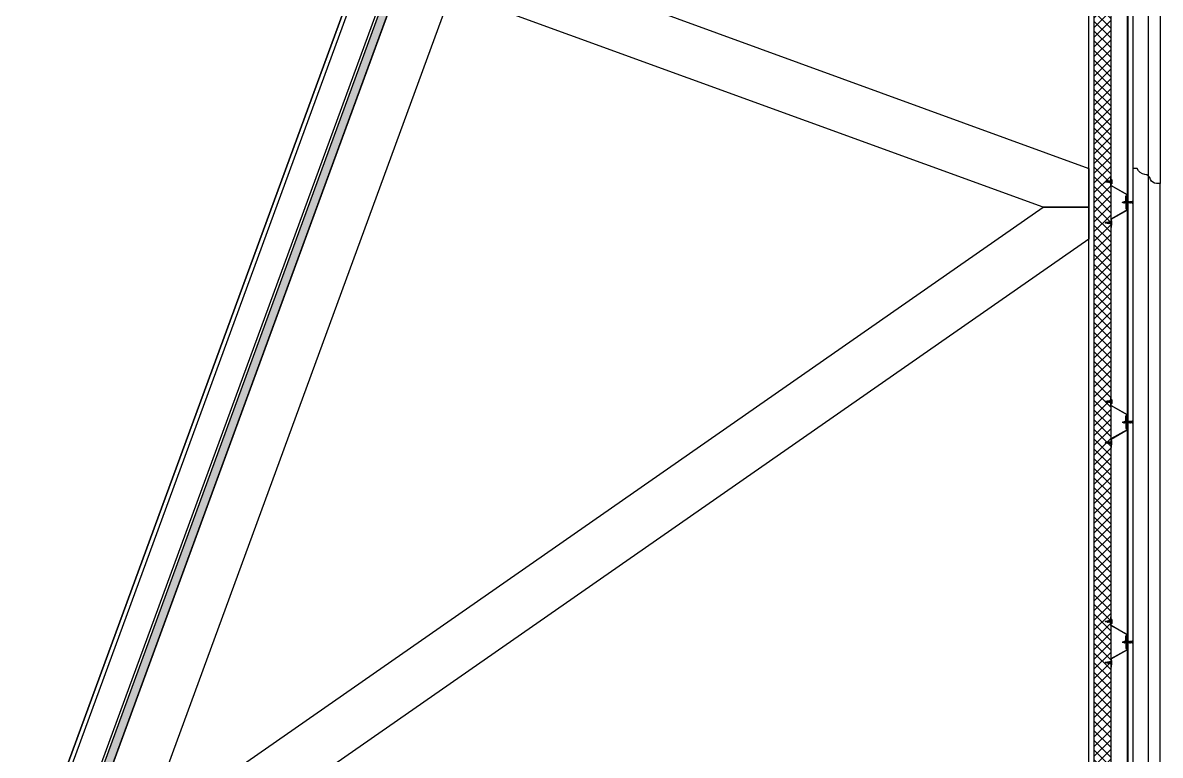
# Model space of a CAD drawing. Header units: inches. Extents: x 203 to 1065, y -1127 to 921.
# Drawn here: x 356.792 to 358.861, y 881.074 to 882.407 of the extents above; entities that cross this region are included whole.
import ezdxf

# ---------------------------------------------------------------- set-up
doc = ezdxf.new("R2010")
doc.units = ezdxf.units.IN
doc.header["$MEASUREMENT"] = 0
doc.linetypes.add('CONTINUA', pattern=[0])
for name, color, linetype in [('CORTE MUROS', 4, 'CONTINUA'), ('CORTE PERFILES Y CERCHA', 3, 'CONTINUA'), ('CORTE PROY', 8, 'CONTINUA')]:
    doc.layers.add(name, color=color, linetype=linetype)

msp = doc.modelspace()

# ---------------------------------------------------------------- hatches: boundary and pattern name
at = {"layer": 'CORTE MUROS', "ltscale": 0.5}
h = msp.add_hatch(dxfattribs=at)
h.set_pattern_fill('ANSI38', color=252, scale=0.05, angle=90.1237, style=0)
h.set_pattern_definition([(135.1236939, (355.679718, 439.0098185), (-0.00440986616, -0.004428948005), []), (225.1236939, (355.679718, 439.0098185), (-0.00439078432, -0.01326776217), [0.015625, -0.009375])])
h.paths.add_polyline_path([(356.8646, 880.809), (356.8505, 880.8142), (358.7795, 886.0785), (358.7936, 886.0733)])
at = {"layer": 'CORTE PERFILES Y CERCHA', "ltscale": 0.5}
h = msp.add_hatch(dxfattribs=at)
h.set_pattern_fill('_USER', color=251, scale=0.0125, angle=135, style=0, double=1, pattern_type=0)
h.set_pattern_definition([(135, (330.188395, 595.680693), (-0.00883883476, -0.00883883476), []), (225, (330.188395, 595.680693), (0.00883883476, -0.00883883476), [])])
h.paths.add_polyline_path([(358.7412, 875.715), (358.7412, 885.903), (358.7712, 885.903), (358.7712, 875.715)])

# ---------------------------------------------------------------- linework, layer by layer
at = {"layer": 'CORTE MUROS'}
for points in [[(356.7923, 880.8355), (358.759, 886.2027), (358.8125, 886.1831), (356.8458, 880.8159)], [(358.759, 886.2027), (356.7923, 880.8355), (356.7998, 880.8327), (358.7665, 886.1999)]]:
    msp.add_lwpolyline(points, close=True, dxfattribs=at)
msp.add_lwpolyline([(356.8646, 880.809), (356.8505, 880.8142), (358.7795, 886.0785), (358.7936, 886.0733), (356.8646, 880.809)], dxfattribs=at)
at = {"layer": 'CORTE PERFILES Y CERCHA', "color": 2}
for p, q in [((358.8012, 885.8193), (358.8012, 875.7987)), ((358.8022, 885.8193), (358.8022, 875.7987)), ((358.8112, 885.8193), (358.8112, 875.7987))]:
    msp.add_line(p, q, dxfattribs=at)
at = {"layer": 'CORTE PERFILES Y CERCHA'}
for p, q in [((358.7647, 882.1182), (358.7609, 882.1174)), ((358.7609, 882.1174), (358.7616, 882.1178)), ((358.7647, 882.1182), (358.7616, 882.1178)), ((358.7651, 882.1186), (358.7647, 882.1182)), ((358.7647, 882.1182), (358.765, 882.1166)), ((358.7651, 882.1186), (358.7655, 882.1183)), ((358.7655, 882.1163), (358.7651, 882.1186)), ((358.7664, 882.1184), (358.7655, 882.1183)), ((358.7655, 882.1183), (358.766, 882.1165)), ((358.7668, 882.1188), (358.7664, 882.1184)), ((358.7664, 882.1184), (358.7669, 882.1164)), ((358.7668, 882.1188), (358.7673, 882.1185)), ((358.7674, 882.116), (358.7668, 882.1188)), ((358.7682, 882.1186), (358.7673, 882.1185)), ((358.7673, 882.1185), (358.7678, 882.1163)), ((358.7686, 882.1191), (358.7682, 882.1186)), ((358.7682, 882.1186), (358.7687, 882.1162)), ((358.7686, 882.1191), (358.769, 882.1187)), ((358.7692, 882.1157), (358.7686, 882.1191)), ((358.77, 882.1188), (358.769, 882.1187)), ((358.769, 882.1187), (358.7697, 882.1161)), ((358.7704, 882.1194), (358.77, 882.1188)), ((358.77, 882.1188), (358.7707, 882.116)), ((358.7704, 882.1194), (358.7708, 882.1189)), ((358.7711, 882.1154), (358.7704, 882.1194)), ((358.7716, 882.119), (358.7708, 882.1189)), ((358.7708, 882.1189), (358.7716, 882.1159)), ((358.7712, 882.1189), (358.7712, 882.1259)), ((358.7716, 882.119), (358.7716, 882.1259)), ((358.7716, 882.1259), (358.7716, 882.1259)), ((358.7716, 882.124), (358.7716, 882.1259)), ((358.7716, 882.124), (358.772, 882.124)), ((358.772, 882.1209), (358.7716, 882.1204)), ((358.7716, 882.1144), (358.7716, 882.1204)), ((358.7716, 882.119), (358.7716, 882.1159)), ((358.772, 882.124), (358.772, 882.1259)), ((358.772, 882.1209), (358.772, 882.114)), ((358.7721, 882.121), (358.7721, 882.1139)), ((358.7729, 882.121), (358.7729, 882.1139)), ((358.7616, 882.1174), (358.7609, 882.1174)), ((358.7609, 882.1174), (358.7616, 882.117)), ((358.7616, 882.117), (358.7616, 882.1174)), ((358.765, 882.1166), (358.7616, 882.117)), ((358.7655, 882.1163), (358.765, 882.1166)), ((358.7655, 882.1163), (358.766, 882.1165)), ((358.7669, 882.1164), (358.766, 882.1165)), ((358.7674, 882.116), (358.7669, 882.1164)), ((358.7674, 882.116), (358.7678, 882.1163)), ((358.7687, 882.1162), (358.7678, 882.1163)), ((358.7692, 882.1157), (358.7687, 882.1162)), ((358.7692, 882.1157), (358.7697, 882.1161)), ((358.7707, 882.116), (358.7697, 882.1161)), ((358.7711, 882.1154), (358.7707, 882.116)), ((358.7711, 882.1154), (358.7716, 882.1159)), ((358.7712, 882.1104), (358.7712, 882.1155)), ((358.7716, 882.1106), (358.7716, 882.1159)), ((358.772, 882.114), (358.7716, 882.1144)), ((358.7734, 882.1174), (358.7729, 882.1174)), ((358.7942, 882.0793), (358.7919, 882.08)), ((358.7943, 882.0793), (358.7947, 882.081)), ((358.7946, 882.0789), (358.7943, 882.0793)), ((358.795, 882.0813), (358.7946, 882.0789)), ((358.7946, 882.0789), (358.7949, 882.0791)), ((358.795, 882.0813), (358.7947, 882.081)), ((358.7949, 882.0791), (358.7953, 882.081)), ((358.7955, 882.0789), (358.7949, 882.0791)), ((358.795, 882.0813), (358.7953, 882.081)), ((358.7961, 882.0812), (358.7953, 882.081)), ((358.7955, 882.0789), (358.7961, 882.0812)), ((358.7958, 882.0785), (358.7955, 882.0789)), ((358.7964, 882.0815), (358.7958, 882.0785)), ((358.7958, 882.0785), (358.7962, 882.0789)), ((358.7964, 882.0815), (358.7961, 882.0812)), ((358.7962, 882.0789), (358.7967, 882.0812)), ((358.7968, 882.0789), (358.7962, 882.0789)), ((358.7964, 882.0815), (358.7967, 882.0812)), ((358.7974, 882.0812), (358.7967, 882.0812)), ((358.7968, 882.0789), (358.7974, 882.0812)), ((358.7972, 882.0785), (358.7968, 882.0789)), ((358.7977, 882.0815), (358.7972, 882.0785)), ((358.7972, 882.0785), (358.7975, 882.0789)), ((358.7977, 882.0815), (358.7974, 882.0812)), ((358.7975, 882.0789), (358.7981, 882.0812)), ((358.7982, 882.0789), (358.7975, 882.0789)), ((358.7977, 882.0815), (358.7981, 882.0812)), ((358.7987, 882.0812), (358.7981, 882.0812)), ((358.7982, 882.0789), (358.7987, 882.0812)), ((358.7985, 882.0785), (358.7982, 882.0789)), ((358.7991, 882.0815), (358.7985, 882.0785)), ((358.7985, 882.0785), (358.7989, 882.0789)), ((358.7991, 882.0815), (358.7987, 882.0812)), ((358.7989, 882.0789), (358.7994, 882.0812)), ((358.7995, 882.0789), (358.7989, 882.0789)), ((358.7991, 882.0815), (358.7994, 882.0812)), ((358.8001, 882.0812), (358.7994, 882.0812)), ((358.7995, 882.0789), (358.8001, 882.0812)), ((358.7999, 882.0785), (358.7995, 882.0789)), ((358.8004, 882.0815), (358.7999, 882.0785)), ((358.7999, 882.0785), (358.8002, 882.0789)), ((358.8004, 882.0815), (358.8001, 882.0812)), ((358.8002, 882.0789), (358.8008, 882.0812)), ((358.8009, 882.0789), (358.8002, 882.0789)), ((358.8004, 882.0815), (358.8008, 882.0812)), ((358.8014, 882.0812), (358.8008, 882.0812)), ((358.8009, 882.0789), (358.8014, 882.0812)), ((358.8012, 882.0785), (358.8009, 882.0789)), ((358.8018, 882.0815), (358.8012, 882.0785)), ((358.8012, 882.0785), (358.8016, 882.0789)), ((358.8018, 882.0815), (358.8014, 882.0812)), ((358.8016, 882.0789), (358.8021, 882.0812)), ((358.8023, 882.0789), (358.8016, 882.0789)), ((358.8018, 882.0815), (358.8021, 882.0812)), ((358.8028, 882.0812), (358.8021, 882.0812)), ((358.8028, 882.0812), (358.8021, 882.0812)), ((358.8023, 882.0789), (358.8028, 882.0812)), ((358.8023, 882.0789), (358.8028, 882.0812)), ((358.8026, 882.0785), (358.8023, 882.0789)), ((358.8032, 882.0815), (358.8026, 882.0785)), ((358.8026, 882.0785), (358.803, 882.0789)), ((358.8032, 882.0815), (358.8028, 882.0812)), ((358.803, 882.0789), (358.8035, 882.0812)), ((358.8036, 882.0789), (358.803, 882.0789)), ((358.8032, 882.0815), (358.8035, 882.0812)), ((358.8042, 882.0812), (358.8035, 882.0812)), ((358.8036, 882.0789), (358.8042, 882.0812)), ((358.8036, 882.0789), (358.8042, 882.0812)), ((358.8036, 882.0789), (358.8042, 882.0812)), ((358.804, 882.0785), (358.8036, 882.0789)), ((358.8045, 882.0815), (358.804, 882.0785)), ((358.804, 882.0785), (358.8043, 882.0789)), ((358.8045, 882.0815), (358.8042, 882.0812)), ((358.8043, 882.0789), (358.8049, 882.0812)), ((358.805, 882.0789), (358.8043, 882.0789)), ((358.8045, 882.0815), (358.8049, 882.0812)), ((358.8055, 882.0812), (358.8049, 882.0812)), ((358.805, 882.0789), (358.8055, 882.0812)), ((358.805, 882.0789), (358.8055, 882.0812)), ((358.805, 882.0789), (358.8055, 882.0812)), ((358.8053, 882.0785), (358.805, 882.0789)), ((358.8059, 882.0815), (358.8053, 882.0785)), ((358.8053, 882.0785), (358.8057, 882.0789)), ((358.8059, 882.0815), (358.8055, 882.0812)), ((358.8057, 882.0789), (358.8062, 882.0812)), ((358.8063, 882.0789), (358.8057, 882.0789)), ((358.8059, 882.0815), (358.8062, 882.0812)), ((358.8069, 882.0812), (358.8062, 882.0812)), ((358.8063, 882.0789), (358.8069, 882.0812)), ((358.8067, 882.0785), (358.8063, 882.0789)), ((358.8072, 882.0815), (358.8067, 882.0785)), ((358.8067, 882.0785), (358.807, 882.0789)), ((358.8072, 882.0815), (358.8069, 882.0812)), ((358.8072, 882.0815), (358.8069, 882.0812)), ((358.807, 882.0789), (358.8076, 882.0812)), ((358.8077, 882.0789), (358.807, 882.0789)), ((358.8072, 882.0815), (358.8076, 882.0812)), ((358.8072, 882.0815), (358.8076, 882.0812)), ((358.8082, 882.0812), (358.8076, 882.0812)), ((358.8077, 882.0789), (358.8082, 882.0812)), ((358.808, 882.0785), (358.8077, 882.0789)), ((358.8086, 882.0815), (358.808, 882.0785)), ((358.808, 882.0785), (358.8084, 882.0789)), ((358.8086, 882.0815), (358.8082, 882.0812)), ((358.8086, 882.0815), (358.8082, 882.0812)), ((358.8083, 882.0789), (358.8089, 882.0812)), ((358.8096, 882.0789), (358.8083, 882.0789)), ((358.8089, 882.0789), (358.8084, 882.0789)), ((358.8086, 882.0815), (358.8089, 882.0812)), ((358.8086, 882.0815), (358.8089, 882.0812)), ((358.8095, 882.0812), (358.8089, 882.0812)), ((358.8096, 882.0812), (358.8089, 882.0812)), ((358.8112, 882.0826), (358.8096, 882.0812)), ((358.8112, 882.0775), (358.8096, 882.0789)), ((358.8112, 882.08), (358.8108, 882.08)), ((358.8112, 882.0775), (358.8112, 882.0826)), ((358.7609, 882.0427), (358.7616, 882.0431)), ((358.7616, 882.0427), (358.7609, 882.0427)), ((358.7609, 882.0427), (358.7616, 882.0422)), ((358.7647, 882.0419), (358.7609, 882.0427)), ((358.765, 882.0434), (358.7616, 882.0431)), ((358.7616, 882.0431), (358.7616, 882.0427)), ((358.7647, 882.0419), (358.7616, 882.0422)), ((358.7647, 882.0419), (358.765, 882.0435)), ((358.7651, 882.0415), (358.7647, 882.0419)), ((358.7655, 882.0438), (358.765, 882.0435)), ((358.7655, 882.0438), (358.7651, 882.0415)), ((358.7651, 882.0415), (358.7655, 882.0418)), ((358.7655, 882.0438), (358.766, 882.0436)), ((358.7655, 882.0418), (358.766, 882.0436)), ((358.7664, 882.0417), (358.7655, 882.0418)), ((358.7669, 882.0437), (358.766, 882.0436)), ((358.7664, 882.0417), (358.7669, 882.0437)), ((358.7668, 882.0412), (358.7664, 882.0417)), ((358.7674, 882.0441), (358.7668, 882.0412)), ((358.7668, 882.0412), (358.7673, 882.0416)), ((358.7674, 882.0441), (358.7669, 882.0437)), ((358.7673, 882.0416), (358.7678, 882.0438)), ((358.7682, 882.0415), (358.7673, 882.0416)), ((358.7674, 882.0441), (358.7678, 882.0438)), ((358.7687, 882.0439), (358.7678, 882.0438)), ((358.7682, 882.0415), (358.7687, 882.0439)), ((358.7686, 882.041), (358.7682, 882.0415)), ((358.7692, 882.0444), (358.7686, 882.041)), ((358.7686, 882.041), (358.769, 882.0414)), ((358.7692, 882.0444), (358.7687, 882.0439)), ((358.769, 882.0414), (358.7697, 882.044)), ((358.77, 882.0413), (358.769, 882.0414)), ((358.7692, 882.0444), (358.7697, 882.044)), ((358.7707, 882.0441), (358.7697, 882.044)), ((358.77, 882.0413), (358.7707, 882.0441)), ((358.7704, 882.0407), (358.77, 882.0413)), ((358.7711, 882.0447), (358.7704, 882.0407)), ((358.7704, 882.0407), (358.7708, 882.0412)), ((358.7711, 882.0447), (358.7707, 882.0441)), ((358.7708, 882.0412), (358.7716, 882.0442)), ((358.7716, 882.0411), (358.7708, 882.0412)), ((358.7711, 882.0447), (358.7716, 882.0442)), ((358.7712, 882.0497), (358.7712, 882.0446)), ((358.7712, 882.0412), (358.7712, 882.0342)), ((358.7716, 882.0494), (358.7716, 882.0442)), ((358.772, 882.0461), (358.7716, 882.0457)), ((358.7716, 882.0457), (358.7716, 882.0442)), ((358.7716, 882.0411), (358.7716, 882.0442)), ((358.7716, 882.0411), (358.7716, 882.0342)), ((358.7716, 882.0411), (358.7716, 882.0397)), ((358.772, 882.0392), (358.7716, 882.0397)), ((358.7716, 882.0361), (358.7716, 882.0342)), ((358.7716, 882.0361), (358.772, 882.0361)), ((358.772, 882.0392), (358.772, 882.0461)), ((358.772, 882.0361), (358.772, 882.0342)), ((358.7721, 882.0391), (358.7721, 882.0462)), ((358.7729, 882.0391), (358.7729, 882.0462)), ((358.7734, 882.0427), (358.7729, 882.0427)), ((358.7716, 882.0342), (358.7716, 882.0342)), ((358.7712, 881.7189), (358.7712, 881.7259)), ((358.7716, 881.719), (358.7716, 881.7259)), ((358.7716, 881.7259), (358.7716, 881.7259)), ((358.7716, 881.724), (358.7716, 881.7259)), ((358.772, 881.724), (358.772, 881.7259)), ((358.7647, 881.7182), (358.7609, 881.7174)), ((358.7609, 881.7174), (358.7616, 881.7178)), ((358.7616, 881.7174), (358.7609, 881.7174)), ((358.7609, 881.7174), (358.7616, 881.717)), ((358.7647, 881.7182), (358.7616, 881.7178)), ((358.7616, 881.717), (358.7616, 881.7174)), ((358.765, 881.7166), (358.7616, 881.717)), ((358.7651, 881.7186), (358.7647, 881.7182)), ((358.7647, 881.7182), (358.765, 881.7166)), ((358.7655, 881.7163), (358.765, 881.7166)), ((358.7651, 881.7186), (358.7655, 881.7183)), ((358.7655, 881.7163), (358.7651, 881.7186)), ((358.7664, 881.7184), (358.7655, 881.7183)), ((358.7655, 881.7183), (358.766, 881.7165)), ((358.7655, 881.7163), (358.766, 881.7165)), ((358.7669, 881.7164), (358.766, 881.7165)), ((358.7668, 881.7188), (358.7664, 881.7184)), ((358.7664, 881.7184), (358.7669, 881.7164)), ((358.7668, 881.7188), (358.7673, 881.7185)), ((358.7674, 881.716), (358.7668, 881.7188)), ((358.7674, 881.716), (358.7669, 881.7164)), ((358.7682, 881.7186), (358.7673, 881.7185)), ((358.7673, 881.7185), (358.7678, 881.7163)), ((358.7674, 881.716), (358.7678, 881.7163)), ((358.7687, 881.7162), (358.7678, 881.7163)), ((358.7686, 881.7191), (358.7682, 881.7186)), ((358.7682, 881.7186), (358.7687, 881.7162)), ((358.7686, 881.7191), (358.769, 881.7187)), ((358.7692, 881.7157), (358.7686, 881.7191)), ((358.7692, 881.7157), (358.7687, 881.7162)), ((358.77, 881.7188), (358.769, 881.7187)), ((358.769, 881.7187), (358.7697, 881.7161)), ((358.7692, 881.7157), (358.7697, 881.7161)), ((358.7707, 881.716), (358.7697, 881.7161)), ((358.7704, 881.7194), (358.77, 881.7188)), ((358.77, 881.7188), (358.7707, 881.716)), ((358.7704, 881.7194), (358.7708, 881.7189)), ((358.7711, 881.7154), (358.7704, 881.7194)), ((358.7711, 881.7154), (358.7707, 881.716)), ((358.7716, 881.719), (358.7708, 881.7189)), ((358.7708, 881.7189), (358.7716, 881.7159)), ((358.7711, 881.7154), (358.7716, 881.7159)), ((358.7712, 881.7104), (358.7712, 881.7155)), ((358.7716, 881.724), (358.772, 881.724)), ((358.772, 881.7209), (358.7716, 881.7204)), ((358.7716, 881.7144), (358.7716, 881.7204)), ((358.7716, 881.719), (358.7716, 881.7159)), ((358.7716, 881.7106), (358.7716, 881.7159)), ((358.772, 881.714), (358.7716, 881.7144)), ((358.772, 881.7209), (358.772, 881.714)), ((358.7721, 881.721), (358.7721, 881.7139)), ((358.7729, 881.721), (358.7729, 881.7139)), ((358.7734, 881.7174), (358.7729, 881.7174)), ((358.7942, 881.6793), (358.7919, 881.68)), ((358.7943, 881.6793), (358.7947, 881.681)), ((358.7946, 881.6789), (358.7943, 881.6793)), ((358.795, 881.6813), (358.7946, 881.6789)), ((358.7946, 881.6789), (358.7949, 881.6791)), ((358.795, 881.6813), (358.7947, 881.681)), ((358.7949, 881.6791), (358.7953, 881.681)), ((358.7955, 881.6789), (358.7949, 881.6791)), ((358.795, 881.6813), (358.7953, 881.681)), ((358.7961, 881.6812), (358.7953, 881.681)), ((358.7955, 881.6789), (358.7961, 881.6812)), ((358.7958, 881.6785), (358.7955, 881.6789)), ((358.7964, 881.6815), (358.7958, 881.6785)), ((358.7958, 881.6785), (358.7962, 881.6789)), ((358.7964, 881.6815), (358.7961, 881.6812)), ((358.7962, 881.6789), (358.7967, 881.6812)), ((358.7968, 881.6789), (358.7962, 881.6789)), ((358.7964, 881.6815), (358.7967, 881.6812)), ((358.7974, 881.6812), (358.7967, 881.6812)), ((358.7968, 881.6789), (358.7974, 881.6812)), ((358.7972, 881.6785), (358.7968, 881.6789)), ((358.7977, 881.6815), (358.7972, 881.6785)), ((358.7972, 881.6785), (358.7975, 881.6789)), ((358.7977, 881.6815), (358.7974, 881.6812)), ((358.7975, 881.6789), (358.7981, 881.6812)), ((358.7982, 881.6789), (358.7975, 881.6789)), ((358.7977, 881.6815), (358.7981, 881.6812)), ((358.7987, 881.6812), (358.7981, 881.6812)), ((358.7982, 881.6789), (358.7987, 881.6812)), ((358.7985, 881.6785), (358.7982, 881.6789)), ((358.7991, 881.6815), (358.7985, 881.6785)), ((358.7985, 881.6785), (358.7989, 881.6789)), ((358.7991, 881.6815), (358.7987, 881.6812)), ((358.7989, 881.6789), (358.7994, 881.6812)), ((358.7995, 881.6789), (358.7989, 881.6789)), ((358.7991, 881.6815), (358.7994, 881.6812)), ((358.8001, 881.6812), (358.7994, 881.6812)), ((358.7995, 881.6789), (358.8001, 881.6812)), ((358.7999, 881.6785), (358.7995, 881.6789)), ((358.8004, 881.6815), (358.7999, 881.6785)), ((358.7999, 881.6785), (358.8002, 881.6789)), ((358.8004, 881.6815), (358.8001, 881.6812)), ((358.8002, 881.6789), (358.8008, 881.6812)), ((358.8009, 881.6789), (358.8002, 881.6789)), ((358.8004, 881.6815), (358.8008, 881.6812)), ((358.8014, 881.6812), (358.8008, 881.6812)), ((358.8009, 881.6789), (358.8014, 881.6812)), ((358.8012, 881.6785), (358.8009, 881.6789)), ((358.8018, 881.6815), (358.8012, 881.6785)), ((358.8012, 881.6785), (358.8016, 881.6789)), ((358.8018, 881.6815), (358.8014, 881.6812)), ((358.8016, 881.6789), (358.8021, 881.6812)), ((358.8023, 881.6789), (358.8016, 881.6789)), ((358.8018, 881.6815), (358.8021, 881.6812)), ((358.8028, 881.6812), (358.8021, 881.6812)), ((358.8028, 881.6812), (358.8021, 881.6812)), ((358.8023, 881.6789), (358.8028, 881.6812)), ((358.8023, 881.6789), (358.8028, 881.6812)), ((358.8026, 881.6785), (358.8023, 881.6789)), ((358.8032, 881.6815), (358.8026, 881.6785)), ((358.8026, 881.6785), (358.803, 881.6789)), ((358.8032, 881.6815), (358.8028, 881.6812)), ((358.803, 881.6789), (358.8035, 881.6812)), ((358.8036, 881.6789), (358.803, 881.6789)), ((358.8032, 881.6815), (358.8035, 881.6812)), ((358.8042, 881.6812), (358.8035, 881.6812)), ((358.8036, 881.6789), (358.8042, 881.6812)), ((358.8036, 881.6789), (358.8042, 881.6812)), ((358.8036, 881.6789), (358.8042, 881.6812)), ((358.804, 881.6785), (358.8036, 881.6789)), ((358.8045, 881.6815), (358.804, 881.6785)), ((358.804, 881.6785), (358.8043, 881.6789)), ((358.8045, 881.6815), (358.8042, 881.6812)), ((358.8043, 881.6789), (358.8049, 881.6812)), ((358.805, 881.6789), (358.8043, 881.6789)), ((358.8045, 881.6815), (358.8049, 881.6812)), ((358.8055, 881.6812), (358.8049, 881.6812)), ((358.805, 881.6789), (358.8055, 881.6812)), ((358.805, 881.6789), (358.8055, 881.6812)), ((358.805, 881.6789), (358.8055, 881.6812)), ((358.8053, 881.6785), (358.805, 881.6789)), ((358.8059, 881.6815), (358.8053, 881.6785)), ((358.8053, 881.6785), (358.8057, 881.6789)), ((358.8059, 881.6815), (358.8055, 881.6812)), ((358.8057, 881.6789), (358.8062, 881.6812)), ((358.8063, 881.6789), (358.8057, 881.6789)), ((358.8059, 881.6815), (358.8062, 881.6812)), ((358.8069, 881.6812), (358.8062, 881.6812)), ((358.8063, 881.6789), (358.8069, 881.6812)), ((358.8067, 881.6785), (358.8063, 881.6789)), ((358.8072, 881.6815), (358.8067, 881.6785)), ((358.8067, 881.6785), (358.807, 881.6789)), ((358.8072, 881.6815), (358.8069, 881.6812)), ((358.8072, 881.6815), (358.8069, 881.6812)), ((358.807, 881.6789), (358.8076, 881.6812)), ((358.8077, 881.6789), (358.807, 881.6789)), ((358.8072, 881.6815), (358.8076, 881.6812)), ((358.8072, 881.6815), (358.8076, 881.6812)), ((358.8082, 881.6812), (358.8076, 881.6812)), ((358.8077, 881.6789), (358.8082, 881.6812)), ((358.808, 881.6785), (358.8077, 881.6789)), ((358.8086, 881.6815), (358.808, 881.6785)), ((358.808, 881.6785), (358.8084, 881.6789)), ((358.8086, 881.6815), (358.8082, 881.6812)), ((358.8086, 881.6815), (358.8082, 881.6812)), ((358.8083, 881.6789), (358.8089, 881.6812)), ((358.8096, 881.6789), (358.8083, 881.6789)), ((358.8089, 881.6789), (358.8084, 881.6789)), ((358.8086, 881.6815), (358.8089, 881.6812)), ((358.8086, 881.6815), (358.8089, 881.6812)), ((358.8095, 881.6812), (358.8089, 881.6812)), ((358.8096, 881.6812), (358.8089, 881.6812)), ((358.8112, 881.6826), (358.8096, 881.6812)), ((358.8112, 881.6775), (358.8096, 881.6789)), ((358.8112, 881.68), (358.8108, 881.68)), ((358.8112, 881.6775), (358.8112, 881.6826)), ((358.7609, 881.6427), (358.7616, 881.6431)), ((358.7616, 881.6427), (358.7609, 881.6427)), ((358.7609, 881.6427), (358.7616, 881.6422)), ((358.7647, 881.6419), (358.7609, 881.6427)), ((358.765, 881.6434), (358.7616, 881.6431)), ((358.7616, 881.6431), (358.7616, 881.6427)), ((358.7647, 881.6419), (358.7616, 881.6422)), ((358.7647, 881.6419), (358.765, 881.6435)), ((358.7651, 881.6415), (358.7647, 881.6419)), ((358.7655, 881.6438), (358.765, 881.6435)), ((358.7655, 881.6438), (358.7651, 881.6415)), ((358.7651, 881.6415), (358.7655, 881.6418)), ((358.7655, 881.6438), (358.766, 881.6436)), ((358.7655, 881.6418), (358.766, 881.6436)), ((358.7664, 881.6417), (358.7655, 881.6418)), ((358.7669, 881.6437), (358.766, 881.6436)), ((358.7664, 881.6417), (358.7669, 881.6437)), ((358.7668, 881.6412), (358.7664, 881.6417)), ((358.7674, 881.6441), (358.7668, 881.6412)), ((358.7674, 881.6441), (358.7669, 881.6437)), ((358.7673, 881.6416), (358.7678, 881.6438)), ((358.7674, 881.6441), (358.7678, 881.6438)), ((358.7687, 881.6439), (358.7678, 881.6438)), ((358.7682, 881.6415), (358.7687, 881.6439)), ((358.7692, 881.6444), (358.7686, 881.641)), ((358.7692, 881.6444), (358.7687, 881.6439)), ((358.769, 881.6414), (358.7697, 881.644)), ((358.7692, 881.6444), (358.7697, 881.644)), ((358.7707, 881.6441), (358.7697, 881.644)), ((358.77, 881.6413), (358.7707, 881.6441)), ((358.7711, 881.6447), (358.7704, 881.6407)), ((358.7711, 881.6447), (358.7707, 881.6441)), ((358.7708, 881.6412), (358.7716, 881.6442)), ((358.7711, 881.6447), (358.7716, 881.6442)), ((358.7712, 881.6497), (358.7712, 881.6446)), ((358.7716, 881.6494), (358.7716, 881.6442)), ((358.772, 881.6461), (358.7716, 881.6457)), ((358.7716, 881.6457), (358.7716, 881.6442)), ((358.7716, 881.6411), (358.7716, 881.6442)), ((358.772, 881.6392), (358.772, 881.6461)), ((358.7721, 881.6391), (358.7721, 881.6462)), ((358.7729, 881.6391), (358.7729, 881.6462)), ((358.7734, 881.6427), (358.7729, 881.6427)), ((358.7668, 881.6412), (358.7673, 881.6416)), ((358.7682, 881.6415), (358.7673, 881.6416)), ((358.7686, 881.641), (358.7682, 881.6415)), ((358.7686, 881.641), (358.769, 881.6414)), ((358.77, 881.6413), (358.769, 881.6414)), ((358.7704, 881.6407), (358.77, 881.6413)), ((358.7704, 881.6407), (358.7708, 881.6412)), ((358.7716, 881.6411), (358.7708, 881.6412)), ((358.7712, 881.6412), (358.7712, 881.6342)), ((358.7716, 881.6411), (358.7716, 881.6342)), ((358.7716, 881.6411), (358.7716, 881.6397)), ((358.772, 881.6392), (358.7716, 881.6397)), ((358.7716, 881.6361), (358.7716, 881.6342)), ((358.7716, 881.6361), (358.772, 881.6361)), ((358.7716, 881.6342), (358.7716, 881.6342)), ((358.772, 881.6361), (358.772, 881.6342)), ((358.7647, 881.3182), (358.7609, 881.3174)), ((358.7609, 881.3174), (358.7616, 881.3178)), ((358.7616, 881.3174), (358.7609, 881.3174)), ((358.7609, 881.3174), (358.7616, 881.317)), ((358.7647, 881.3182), (358.7616, 881.3178)), ((358.7616, 881.317), (358.7616, 881.3174)), ((358.765, 881.3166), (358.7616, 881.317)), ((358.7651, 881.3186), (358.7647, 881.3182)), ((358.7647, 881.3182), (358.765, 881.3166)), ((358.7655, 881.3163), (358.765, 881.3166)), ((358.7651, 881.3186), (358.7655, 881.3183)), ((358.7655, 881.3163), (358.7651, 881.3186)), ((358.7664, 881.3184), (358.7655, 881.3183)), ((358.7655, 881.3183), (358.766, 881.3165)), ((358.7655, 881.3163), (358.766, 881.3165)), ((358.7669, 881.3164), (358.766, 881.3165)), ((358.7668, 881.3188), (358.7664, 881.3184)), ((358.7664, 881.3184), (358.7669, 881.3164)), ((358.7668, 881.3188), (358.7673, 881.3185)), ((358.7674, 881.316), (358.7668, 881.3188)), ((358.7674, 881.316), (358.7669, 881.3164)), ((358.7682, 881.3186), (358.7673, 881.3185)), ((358.7673, 881.3185), (358.7678, 881.3163)), ((358.7674, 881.316), (358.7678, 881.3163)), ((358.7687, 881.3162), (358.7678, 881.3163)), ((358.7686, 881.3191), (358.7682, 881.3186)), ((358.7682, 881.3186), (358.7687, 881.3162)), ((358.7686, 881.3191), (358.769, 881.3187)), ((358.7692, 881.3157), (358.7686, 881.3191)), ((358.7692, 881.3157), (358.7687, 881.3162)), ((358.77, 881.3188), (358.769, 881.3187)), ((358.769, 881.3187), (358.7697, 881.3161)), ((358.7692, 881.3157), (358.7697, 881.3161)), ((358.7707, 881.316), (358.7697, 881.3161)), ((358.7704, 881.3194), (358.77, 881.3188)), ((358.77, 881.3188), (358.7707, 881.316)), ((358.7704, 881.3194), (358.7708, 881.3189)), ((358.7711, 881.3154), (358.7704, 881.3194)), ((358.7711, 881.3154), (358.7707, 881.316)), ((358.7716, 881.319), (358.7708, 881.3189)), ((358.7708, 881.3189), (358.7716, 881.3159)), ((358.7711, 881.3154), (358.7716, 881.3159)), ((358.7712, 881.3189), (358.7712, 881.3259)), ((358.7712, 881.3104), (358.7712, 881.3155)), ((358.7716, 881.319), (358.7716, 881.3259)), ((358.7716, 881.3259), (358.7716, 881.3259)), ((358.7716, 881.324), (358.7716, 881.3259)), ((358.7716, 881.324), (358.772, 881.324)), ((358.772, 881.3209), (358.7716, 881.3204)), ((358.7716, 881.3144), (358.7716, 881.3204)), ((358.7716, 881.319), (358.7716, 881.3159)), ((358.7716, 881.3106), (358.7716, 881.3159)), ((358.772, 881.314), (358.7716, 881.3144)), ((358.772, 881.324), (358.772, 881.3259)), ((358.772, 881.3209), (358.772, 881.314)), ((358.7721, 881.321), (358.7721, 881.3139)), ((358.7729, 881.321), (358.7729, 881.3139)), ((358.7734, 881.3174), (358.7729, 881.3174)), ((358.7942, 881.2793), (358.7919, 881.28)), ((358.7943, 881.2793), (358.7947, 881.281)), ((358.7946, 881.2789), (358.7943, 881.2793)), ((358.795, 881.2813), (358.7946, 881.2789)), ((358.7946, 881.2789), (358.7949, 881.2791)), ((358.795, 881.2813), (358.7947, 881.281)), ((358.7949, 881.2791), (358.7953, 881.281)), ((358.7955, 881.2789), (358.7949, 881.2791)), ((358.795, 881.2813), (358.7953, 881.281)), ((358.7961, 881.2812), (358.7953, 881.281)), ((358.7955, 881.2789), (358.7961, 881.2812)), ((358.7958, 881.2785), (358.7955, 881.2789)), ((358.7964, 881.2815), (358.7958, 881.2785)), ((358.7958, 881.2785), (358.7962, 881.2789)), ((358.7964, 881.2815), (358.7961, 881.2812)), ((358.7962, 881.2789), (358.7967, 881.2812)), ((358.7968, 881.2789), (358.7962, 881.2789)), ((358.7964, 881.2815), (358.7967, 881.2812)), ((358.7974, 881.2812), (358.7967, 881.2812)), ((358.7968, 881.2789), (358.7974, 881.2812)), ((358.7972, 881.2785), (358.7968, 881.2789)), ((358.7977, 881.2815), (358.7972, 881.2785)), ((358.7972, 881.2785), (358.7975, 881.2789)), ((358.7977, 881.2815), (358.7974, 881.2812)), ((358.7975, 881.2789), (358.7981, 881.2812)), ((358.7982, 881.2789), (358.7975, 881.2789)), ((358.7977, 881.2815), (358.7981, 881.2812)), ((358.7987, 881.2812), (358.7981, 881.2812)), ((358.7982, 881.2789), (358.7987, 881.2812)), ((358.7985, 881.2785), (358.7982, 881.2789)), ((358.7991, 881.2815), (358.7985, 881.2785)), ((358.7985, 881.2785), (358.7989, 881.2789)), ((358.7991, 881.2815), (358.7987, 881.2812)), ((358.7989, 881.2789), (358.7994, 881.2812)), ((358.7995, 881.2789), (358.7989, 881.2789)), ((358.7991, 881.2815), (358.7994, 881.2812)), ((358.8001, 881.2812), (358.7994, 881.2812)), ((358.7995, 881.2789), (358.8001, 881.2812)), ((358.7999, 881.2785), (358.7995, 881.2789)), ((358.8004, 881.2815), (358.7999, 881.2785)), ((358.7999, 881.2785), (358.8002, 881.2789)), ((358.8004, 881.2815), (358.8001, 881.2812)), ((358.8002, 881.2789), (358.8008, 881.2812)), ((358.8009, 881.2789), (358.8002, 881.2789)), ((358.8004, 881.2815), (358.8008, 881.2812)), ((358.8014, 881.2812), (358.8008, 881.2812)), ((358.8009, 881.2789), (358.8014, 881.2812)), ((358.8012, 881.2785), (358.8009, 881.2789)), ((358.8018, 881.2815), (358.8012, 881.2785)), ((358.8012, 881.2785), (358.8016, 881.2789)), ((358.8018, 881.2815), (358.8014, 881.2812)), ((358.8016, 881.2789), (358.8021, 881.2812)), ((358.8023, 881.2789), (358.8016, 881.2789)), ((358.8018, 881.2815), (358.8021, 881.2812)), ((358.8028, 881.2812), (358.8021, 881.2812)), ((358.8028, 881.2812), (358.8021, 881.2812)), ((358.8023, 881.2789), (358.8028, 881.2812)), ((358.8023, 881.2789), (358.8028, 881.2812)), ((358.8026, 881.2785), (358.8023, 881.2789)), ((358.8032, 881.2815), (358.8026, 881.2785)), ((358.8026, 881.2785), (358.803, 881.2789)), ((358.8032, 881.2815), (358.8028, 881.2812)), ((358.803, 881.2789), (358.8035, 881.2812)), ((358.8036, 881.2789), (358.803, 881.2789)), ((358.8032, 881.2815), (358.8035, 881.2812)), ((358.8042, 881.2812), (358.8035, 881.2812)), ((358.8036, 881.2789), (358.8042, 881.2812)), ((358.8036, 881.2789), (358.8042, 881.2812)), ((358.8036, 881.2789), (358.8042, 881.2812)), ((358.804, 881.2785), (358.8036, 881.2789)), ((358.8045, 881.2815), (358.804, 881.2785)), ((358.804, 881.2785), (358.8043, 881.2789)), ((358.8045, 881.2815), (358.8042, 881.2812)), ((358.8043, 881.2789), (358.8049, 881.2812)), ((358.805, 881.2789), (358.8043, 881.2789)), ((358.8045, 881.2815), (358.8049, 881.2812)), ((358.8055, 881.2812), (358.8049, 881.2812)), ((358.805, 881.2789), (358.8055, 881.2812)), ((358.805, 881.2789), (358.8055, 881.2812)), ((358.805, 881.2789), (358.8055, 881.2812)), ((358.8053, 881.2785), (358.805, 881.2789)), ((358.8059, 881.2815), (358.8053, 881.2785)), ((358.8053, 881.2785), (358.8057, 881.2789)), ((358.8059, 881.2815), (358.8055, 881.2812)), ((358.8057, 881.2789), (358.8062, 881.2812)), ((358.8063, 881.2789), (358.8057, 881.2789)), ((358.8059, 881.2815), (358.8062, 881.2812)), ((358.8069, 881.2812), (358.8062, 881.2812)), ((358.8063, 881.2789), (358.8069, 881.2812)), ((358.8067, 881.2785), (358.8063, 881.2789)), ((358.8072, 881.2815), (358.8067, 881.2785)), ((358.8067, 881.2785), (358.807, 881.2789)), ((358.8072, 881.2815), (358.8069, 881.2812)), ((358.8072, 881.2815), (358.8069, 881.2812)), ((358.807, 881.2789), (358.8076, 881.2812)), ((358.8077, 881.2789), (358.807, 881.2789)), ((358.8072, 881.2815), (358.8076, 881.2812)), ((358.8072, 881.2815), (358.8076, 881.2812)), ((358.8082, 881.2812), (358.8076, 881.2812)), ((358.8077, 881.2789), (358.8082, 881.2812)), ((358.808, 881.2785), (358.8077, 881.2789)), ((358.8086, 881.2815), (358.808, 881.2785)), ((358.808, 881.2785), (358.8084, 881.2789)), ((358.8086, 881.2815), (358.8082, 881.2812)), ((358.8086, 881.2815), (358.8082, 881.2812)), ((358.8083, 881.2789), (358.8089, 881.2812)), ((358.8096, 881.2789), (358.8083, 881.2789)), ((358.8089, 881.2789), (358.8084, 881.2789)), ((358.8086, 881.2815), (358.8089, 881.2812)), ((358.8086, 881.2815), (358.8089, 881.2812)), ((358.8095, 881.2812), (358.8089, 881.2812)), ((358.8096, 881.2812), (358.8089, 881.2812)), ((358.8112, 881.2826), (358.8096, 881.2812)), ((358.8112, 881.2775), (358.8096, 881.2789)), ((358.8112, 881.28), (358.8108, 881.28)), ((358.8112, 881.2775), (358.8112, 881.2826)), ((358.7712, 881.2497), (358.7712, 881.2446)), ((358.7716, 881.2494), (358.7716, 881.2442)), ((358.7609, 881.2427), (358.7616, 881.2431)), ((358.7616, 881.2427), (358.7609, 881.2427)), ((358.7609, 881.2427), (358.7616, 881.2422)), ((358.7647, 881.2419), (358.7609, 881.2427)), ((358.765, 881.2434), (358.7616, 881.2431)), ((358.7616, 881.2431), (358.7616, 881.2427)), ((358.7647, 881.2419), (358.7616, 881.2422)), ((358.7647, 881.2419), (358.765, 881.2435)), ((358.7651, 881.2415), (358.7647, 881.2419)), ((358.7655, 881.2438), (358.765, 881.2435)), ((358.7655, 881.2438), (358.7651, 881.2415)), ((358.7651, 881.2415), (358.7655, 881.2418)), ((358.7655, 881.2438), (358.766, 881.2436)), ((358.7655, 881.2418), (358.766, 881.2436)), ((358.7664, 881.2417), (358.7655, 881.2418)), ((358.7669, 881.2437), (358.766, 881.2436)), ((358.7664, 881.2417), (358.7669, 881.2437)), ((358.7668, 881.2412), (358.7664, 881.2417)), ((358.7674, 881.2441), (358.7668, 881.2412)), ((358.7668, 881.2412), (358.7673, 881.2416)), ((358.7674, 881.2441), (358.7669, 881.2437)), ((358.7673, 881.2416), (358.7678, 881.2438)), ((358.7682, 881.2415), (358.7673, 881.2416)), ((358.7674, 881.2441), (358.7678, 881.2438)), ((358.7687, 881.2439), (358.7678, 881.2438)), ((358.7682, 881.2415), (358.7687, 881.2439)), ((358.7686, 881.241), (358.7682, 881.2415)), ((358.7692, 881.2444), (358.7686, 881.241)), ((358.7686, 881.241), (358.769, 881.2414)), ((358.7692, 881.2444), (358.7687, 881.2439)), ((358.769, 881.2414), (358.7697, 881.244)), ((358.77, 881.2413), (358.769, 881.2414)), ((358.7692, 881.2444), (358.7697, 881.244)), ((358.7707, 881.2441), (358.7697, 881.244)), ((358.77, 881.2413), (358.7707, 881.2441)), ((358.7704, 881.2407), (358.77, 881.2413)), ((358.7711, 881.2447), (358.7704, 881.2407)), ((358.7704, 881.2407), (358.7708, 881.2412)), ((358.7711, 881.2447), (358.7707, 881.2441)), ((358.7708, 881.2412), (358.7716, 881.2442)), ((358.7716, 881.2411), (358.7708, 881.2412)), ((358.7711, 881.2447), (358.7716, 881.2442)), ((358.7712, 881.2412), (358.7712, 881.2342)), ((358.772, 881.2461), (358.7716, 881.2457)), ((358.7716, 881.2457), (358.7716, 881.2442)), ((358.7716, 881.2411), (358.7716, 881.2442)), ((358.7716, 881.2411), (358.7716, 881.2342)), ((358.7716, 881.2411), (358.7716, 881.2397)), ((358.772, 881.2392), (358.7716, 881.2397)), ((358.7716, 881.2361), (358.7716, 881.2342)), ((358.7716, 881.2361), (358.772, 881.2361)), ((358.7716, 881.2342), (358.7716, 881.2342)), ((358.772, 881.2392), (358.772, 881.2461)), ((358.772, 881.2361), (358.772, 881.2342)), ((358.7721, 881.2391), (358.7721, 881.2462)), ((358.7729, 881.2391), (358.7729, 881.2462)), ((358.7734, 881.2427), (358.7729, 881.2427))]:
    msp.add_line(p, q, dxfattribs=at)
for points in [[(356.9658, 880.809), (356.8646, 880.809), (358.7312, 885.903), (358.7312, 885.6269)], [(358.7312, 875.715), (358.7312, 885.903), (358.7712, 885.903), (358.7712, 875.715)], [(357.6047, 882.5524), (358.7312, 882.1418), (358.7312, 882.071), (358.6481, 882.071), (357.5719, 882.4631)], [(358.6481, 882.071), (358.7312, 882.071), (358.7312, 882.0131), (357.0707, 880.8565), (356.9832, 880.8565), (357.0102, 880.9301)]]:
    msp.add_lwpolyline(points, close=True, dxfattribs=at)
at = {"layer": 'CORTE PERFILES Y CERCHA', "color": 2}
msp.add_lwpolyline([(358.7412, 875.715), (358.7412, 885.903), (358.7712, 885.903), (358.7712, 875.715)], close=True, dxfattribs=at)
at = {"layer": 'CORTE PERFILES Y CERCHA'}
for points in [[(358.7988, 882.0812), (358.7988, 882.0917), (358.8007, 882.0926), (358.8007, 882.0937), (358.7712, 882.1104)], [(358.7716, 882.1106), (358.8012, 882.0942), (358.8012, 882.0923), (358.7993, 882.0914), (358.7993, 882.0814)], [(358.7988, 882.0786), (358.7988, 882.0684), (358.8007, 882.0675), (358.8007, 882.0663), (358.7712, 882.0497)], [(358.7716, 882.0494), (358.8012, 882.0659), (358.8012, 882.0678), (358.7993, 882.0687), (358.7993, 882.0789)], [(358.7988, 881.6812), (358.7988, 881.6917), (358.8007, 881.6926), (358.8007, 881.6937), (358.7712, 881.7104)], [(358.7716, 881.7106), (358.8012, 881.6942), (358.8012, 881.6923), (358.7993, 881.6914), (358.7993, 881.6814)], [(358.7988, 881.6786), (358.7988, 881.6684), (358.8007, 881.6675), (358.8007, 881.6663), (358.7712, 881.6497)], [(358.7716, 881.6494), (358.8012, 881.6659), (358.8012, 881.6678), (358.7993, 881.6687), (358.7993, 881.6789)], [(358.7988, 881.2812), (358.7988, 881.2917), (358.8007, 881.2926), (358.8007, 881.2937), (358.7712, 881.3104)], [(358.7716, 881.3106), (358.8012, 881.2942), (358.8012, 881.2923), (358.7993, 881.2914), (358.7993, 881.2814)], [(358.7988, 881.2786), (358.7988, 881.2684), (358.8007, 881.2675), (358.8007, 881.2663), (358.7712, 881.2497)], [(358.7716, 881.2494), (358.8012, 881.2659), (358.8012, 881.2678), (358.7993, 881.2687), (358.7993, 881.2789)]]:
    msp.add_lwpolyline(points, dxfattribs=at)
for centre, radius, start, end in [((358.7716, 882.1259), 0.000437, 0, 180), ((358.7725, 882.121), 0.000403, 0, 180), ((358.7636, 882.1174), 0.00976, 342.0915, 17.9085), ((358.7725, 882.1139), 0.000403, 180, 0), ((358.7923, 882.0832), 0.00322, 261.9716, 316.3452), ((358.7725, 882.0462), 0.000403, 0, 180), ((358.7725, 882.0391), 0.000403, 180, 0), ((358.7636, 882.0427), 0.00976, 342.0915, 17.9085), ((358.7716, 882.0342), 0.000437, 180, 0), ((358.7716, 881.7259), 0.000437, 0, 180), ((358.7725, 881.721), 0.000403, 0, 180), ((358.7725, 881.7139), 0.000403, 180, 0), ((358.7636, 881.7174), 0.00976, 342.0915, 17.9085), ((358.7923, 881.6832), 0.00322, 261.9716, 316.3452), ((358.7725, 881.6462), 0.000403, 0, 180), ((358.7636, 881.6427), 0.00976, 342.0915, 17.9085), ((358.7716, 881.6342), 0.000437, 180, 0), ((358.7725, 881.6391), 0.000403, 180, 0), ((358.7716, 881.3259), 0.000437, 0, 180), ((358.7725, 881.321), 0.000403, 0, 180), ((358.7725, 881.3139), 0.000403, 180, 0), ((358.7636, 881.3174), 0.00976, 342.0915, 17.9085), ((358.7923, 881.2832), 0.00322, 261.9716, 316.3452), ((358.7716, 881.2342), 0.000437, 180, 0), ((358.7725, 881.2462), 0.000403, 0, 180), ((358.7725, 881.2391), 0.000403, 180, 0), ((358.7636, 881.2427), 0.00976, 342.0915, 17.9085)]:
    msp.add_arc(centre, radius, start, end, dxfattribs=at)
at = {"layer": 'CORTE PROY', "color": 253, "ltscale": 0.5}
for p, q in [((358.8398, 882.1279), (358.8398, 884.5201)), ((358.8612, 884.5336), (358.8612, 882.1144))]:
    msp.add_line(p, q, dxfattribs=at)
at = {"layer": 'CORTE PROY', "ltscale": 0.5}
for p, q in [((358.8398, 878.3344), (358.8398, 882.1279)), ((358.8612, 878.3209), (358.8612, 882.1144))]:
    msp.add_line(p, q, dxfattribs=at)
at = {"layer": 'CORTE PROY'}
msp.add_lwpolyline([(358.8612, 882.0995), (358.8612, 882.1144), (358.8542, 882.1144, -0.278398), (358.8433, 882.1217, 0.359853), (358.8332, 882.1305, -0.263671), (358.819, 882.1415), (358.8112, 882.1415), (358.8112, 882.1224)], format="xyb", dxfattribs=at)

doc.saveas('drawing.dxf')
